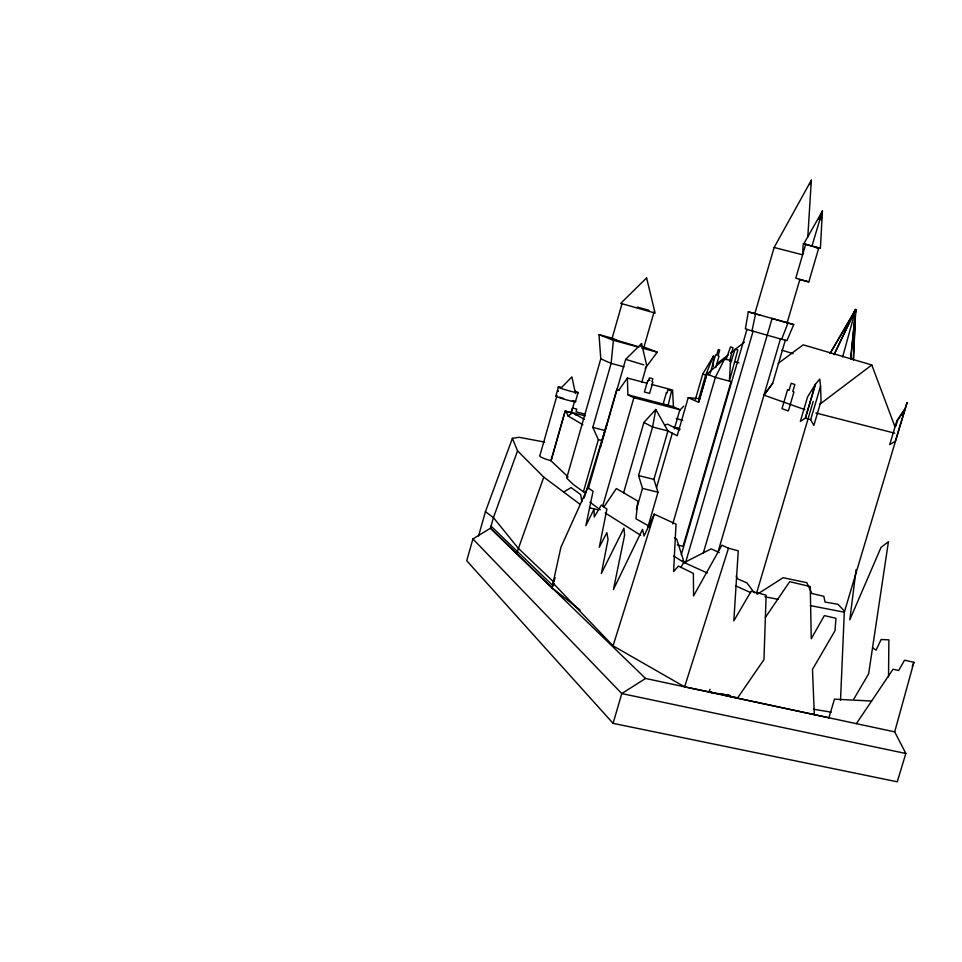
<?xml version="1.0" encoding="UTF-8"?>
<svg xmlns="http://www.w3.org/2000/svg" width="962" height="962" viewBox="0 0 962 962"><rect width="100%" height="100%" fill="white"/><g stroke="black" fill="none" stroke-linecap="round" stroke-linejoin="round"><path stroke-width="1.44" d="M888.527 676.803L888.888 639.85L881.12 639.526L876.069 650.18L872.594 647.811M713.191 366.594L713.455 356.156L702.777 373.941L695.382 399.386M840.523 700.18L844.311 612.205L907.07 402.441L895.369 441.209L889.73 444.624L896.861 420.719L905.134 408.489M853.414 359.968L855.675 309.56L830.074 353.379M853.342 359.944L855.675 309.56L830.146 353.391M803.102 245.057L802.621 254.81L774.133 247.475L754.821 313.66M820.418 248.304L822.39 211.159L803.787 243.783L820.418 248.304L817.255 247.955M807.803 237.013L811.327 180.207L774.133 247.475M583.417 491.774L573.376 484.547L566.678 478.15L600.781 358.826L599.001 334.608L613.407 340.32L611.123 363.395L592.796 427.405L598.364 439.646L583.417 491.774L586.159 492.436M856.12 569.552L849.783 619.865L881.012 547.402L888.431 541.678L868.65 673.785L853.883 698.917M821.151 219.985L821.56 217.039M821.969 214.093L822.39 211.159L818.698 219.324M760.028 315.103L748.316 311.832L745.358 328.908L753.102 331.205L685.509 562.83L682.214 560.557M712.962 358.97L713.455 356.156L705.663 375.072L698.652 399.218M699.915 398.713L688.215 397.679L677.188 435.714L667.929 430.952L655.795 409.439L652.585 427.008L638.564 475.577L642.496 488.407L636.411 509.463M842.652 356.914L855.675 309.56L850.324 320.033L855.675 309.56L850.661 359.295L855.675 309.56L834.066 354.605L855.675 309.56L854.713 316.979L855.675 309.56L854.328 313.792M544.504 442.075L519.143 437.277L512.385 438.347L517.544 450.853L493.446 517.616L490.44 528.222L472.907 538.936L466.738 560.75L613.095 723.364L897.257 781.793L905.843 753.499L894.684 731.866L913.9 662.313L904.545 660.185L898.628 670.49L893.025 669.227L856.36 723.652L725.588 695.634M478.571 535.978L485.425 511.724L512.385 438.347M558.453 386.88L555.916 395.839A10.438 0.794 15.9 0 0 565.933 399.699A10.438 0.794 15.9 0 0 575.264 401.274M516.618 553.547L543.77 477.14L517.544 450.853M557.01 396.116A9.488 0.721 15.9 0 1 556.914 395.695L539.922 455.435A9.488 1.563 16.9 0 0 546.332 459.331L551.046 460.714L565.127 411.063L585.401 415.873M551.046 460.714L565.187 411.099M570.995 412.951L572.402 408.02L576.791 409.151L576.022 411.832L584.752 414.081M571.079 413.624L574.663 401.07A9.488 0.721 15.9 0 1 572.426 400.781M575.432 401.755L577.994 392.773M638.467 346.777L611.976 338.78L621.921 304.004M580.086 610.076L551.851 587.686L555.146 577.633M588.263 488.852L616.786 389.406L619.167 390.031M600.444 447.378L625.685 359.367L641.57 343.578L646.668 365.32L641.81 382.227M640.74 346.464L641.57 343.578M643.734 347.859L654.16 311.616M602.645 506.325L633.886 397.715L627.885 394.793L627.404 378.042L647.173 383.273M623.616 492.821L643.891 422.474L655.795 409.439M647.859 527.224L657.996 492.219L653.907 479.389L667.929 430.952L652.585 427.008L643.891 422.474M656.541 487.638L672.306 433.201M674.326 428.86L679.857 409.74L673.412 406.722L627.885 394.793M698.713 401.888L706.805 374.038L709.703 374.819M710.16 373.436L715.572 354.846L716.63 355.231L718.265 349.591L719.72 350.096L718.049 355.844L719.035 356.193L715.716 367.64M613.095 723.364L621.765 693.566L645.55 678.451L828.703 717.724M672.739 523.905L715.355 377.369L724.639 358.91L731.769 360.858M726.021 359.752L730.495 346.897L732.996 347.739L729.545 361.688M681.276 554.737L746.981 329.365M810.064 184.512L811.327 180.207M703.198 553.39L772.101 318.458L793.71 324.579L786.964 340.632L780.447 338.913L717.953 552.14M805.711 244.24L795.778 278.162L808.801 281.902L818.746 248.04L803.174 243.675M799.843 279.497L787.169 322.751L771.777 318.386M804.893 409.644L763.96 395.142L772.678 383.321L785.329 340.175M756.457 593.614L813.191 401.443M810.665 419.697L820.562 386.195L819.744 379.088L815.331 384.451L807.539 396.969L800.336 421.428L805.386 418.145L815.331 384.451L805.386 418.145L810.665 419.697L813.864 425.42L821.031 401.106L820.562 386.195M812.06 245.719L822.39 211.159M895.838 426.13L897.077 421.981M828.895 717.772L834.475 699.158L871.584 701.045M584.174 498.015L606.794 424.242M737.662 697.859L684.619 686.832L613.059 645.839L654.292 514.165L676.021 524.134L673.604 571.56L678.414 566.089L693.386 573.4L693.554 595.923L721.885 545.189L728.487 548.22L738.263 550.817L733.826 620.887L751.154 591.245L766.113 595.129L763.972 659.619L737.457 698.159M684.619 686.832L728.487 548.22M787.986 322.931L781.673 339.261L751.983 330.892L755.579 313.84L772.101 318.458M912.241 666.365L913.9 662.313M654.292 514.165L644.035 536.038L642.508 529.316L613.431 589.526L624.615 535.197L623.941 528.174L601.334 573.484L608.056 539.502L606.878 532.635L599.29 547.246L606.914 509.09L601.346 505.086L594.251 517.003L594.047 509.163L585.834 525.733L593.061 491.317L587.83 487.638L560.894 547.33L553.042 583.104L613.059 645.839M710.088 689.309L708.766 692.003L714.682 692.977M680.795 567.52L683.814 562.385L707.25 572.979M551.851 587.686L554.292 583.898M897.498 420.598L905.35 408.549M603.908 506.938L616.365 488.552L637.83 501.106L635.966 518.783L650.228 526.839M765.379 617.436L789.682 581.685L810.269 586.555L811.255 638.756L824.35 615.596L835.954 618.289L835.004 630.699L812.481 669.408L814.309 714.634M627.404 378.042L618.674 390.319L616.786 389.406M763.96 395.142L772.678 383.321M645.189 368.326L657.25 352.188L643.073 346.693M561.195 387.902L571.897 376.888L575.444 393.494M679.569 410.425L683.766 406.204M724.639 358.91L706.938 374.074L698.737 402.332L688.215 397.679M716.534 364.057L728.162 354.93M730.483 353.102L744.432 342.147M819.48 404.521L871.788 364.971L894.913 426.659M565.788 410.834L568.061 416.005L572.606 412.59L584.295 419.312M778.198 363.371L803.186 344.829L871.788 364.971M757.262 594.251L783.116 577.717L806.769 582.659L811.952 593.542L823.821 596.296L825.059 602.056L837.998 604.304L844.576 611.303M563.672 492.051L571.091 487.59L580.675 494.564L581.842 501.827M673.677 556.012L684.186 562.614L711.171 548.845L719.275 552.585M664.79 424.927L667.664 424.206L679.509 430.158M708.802 692.027L715.884 693.181M718.71 693.65L724.374 694.576M727.284 695.045L730.194 695.526M717.64 693.47L729.449 695.418M813.611 709.259L831.168 712.157M815.415 247.414L818.746 248.04M764.862 596.753L778.102 599.338M810.473 605.627L844.311 612.205M611.976 338.78L616.029 339.622M905.843 753.499L621.765 693.566L472.907 538.936M856.36 723.652L894.684 731.866M808.801 281.902L799.434 279.497M589.802 507.876L598.508 509.932M677.332 544.961L683.056 546.332L731.084 381.601L715.211 377.332M642.496 488.407L657.996 492.231M638.564 475.577L653.907 479.389M598.364 439.646L602.465 440.692M592.796 427.405L604.942 430.507M815.944 412.999L894.78 433.201M633.886 397.715L679.857 409.74M643.794 364.863L625.685 359.367M651.406 384.391L672.582 390.007L673.412 406.722M624.001 366.835L611.123 363.395L600.781 358.826M599.001 334.608L613.263 338.468M613.407 340.32L638.864 347.21M641.69 347.979L657.25 352.188M734.619 361.628L738.9 362.794M786.11 322.486L793.71 324.579M637.349 307.07L648.941 310.293M748.316 311.832L754.328 313.564M781.781 350.12L793.073 353.679M566.498 411.52L569.119 412.373M706.805 374.038L715.355 377.369M702.777 373.941L705.663 375.072M648.616 379.725L649.855 380.279M735.593 585.798L750.613 592.592M568.061 416.005L582.864 424.711M605.182 512.974L640.716 535.305M674.458 537.638L676.719 539.165L684.186 562.614M589.959 502.248L600.264 509.776M485.425 511.724L493.446 517.616L518.157 548.124L553.535 581.83M543.77 477.14L580.182 504.413M572.606 412.59L576.034 415.187M550.937 460.69L568.085 476.972M491.029 526.13L552.537 585.305M645.55 678.451L490.452 528.21L552.922 588.744M754.376 592.832L746.909 582.876L737.241 578.703L736.183 575.985M678.847 428.33A9.355 0.685 16.2 0 1 676.49 427.645M563.648 398.508A9.488 0.721 15.9 0 1 559.475 397.138M682.707 420.346A10.293 0.709 16.2 0 1 676.31 418.47M680.146 429.184A10.293 0.758 16.2 0 1 673.749 427.308M575.072 391.209A10.438 0.734 15.9 0 1 575.529 392.424A10.438 0.734 15.9 0 1 561.315 388.432A10.438 0.734 15.9 0 1 560.942 387.241M558.381 391.306A9.488 0.697 15.9 0 1 558.273 390.897M730.386 363.672L729.376 381.132L737.842 349.94L735.172 349.05L730.386 363.672M647.654 380.76L644.408 392.015L649.627 393.386L652.897 382.022L651.995 381.782L652.873 378.751L649.41 377.825L648.496 380.988L647.654 380.76M666.365 392.845L663.107 404.148L668.085 405.447L671.644 390.909L667.917 389.923L667.027 393.013L666.365 392.845M787.553 389.766L781.998 408.67L788.359 410.966L793.963 391.931L792.784 391.522L794.852 384.499L791.173 383.273L789.117 390.295L787.553 389.766M848.316 323.966L846.307 327.886L848.328 323.966M646.596 277.898L620.731 303.367L655.11 313.095L646.596 277.898"/></g></svg>
